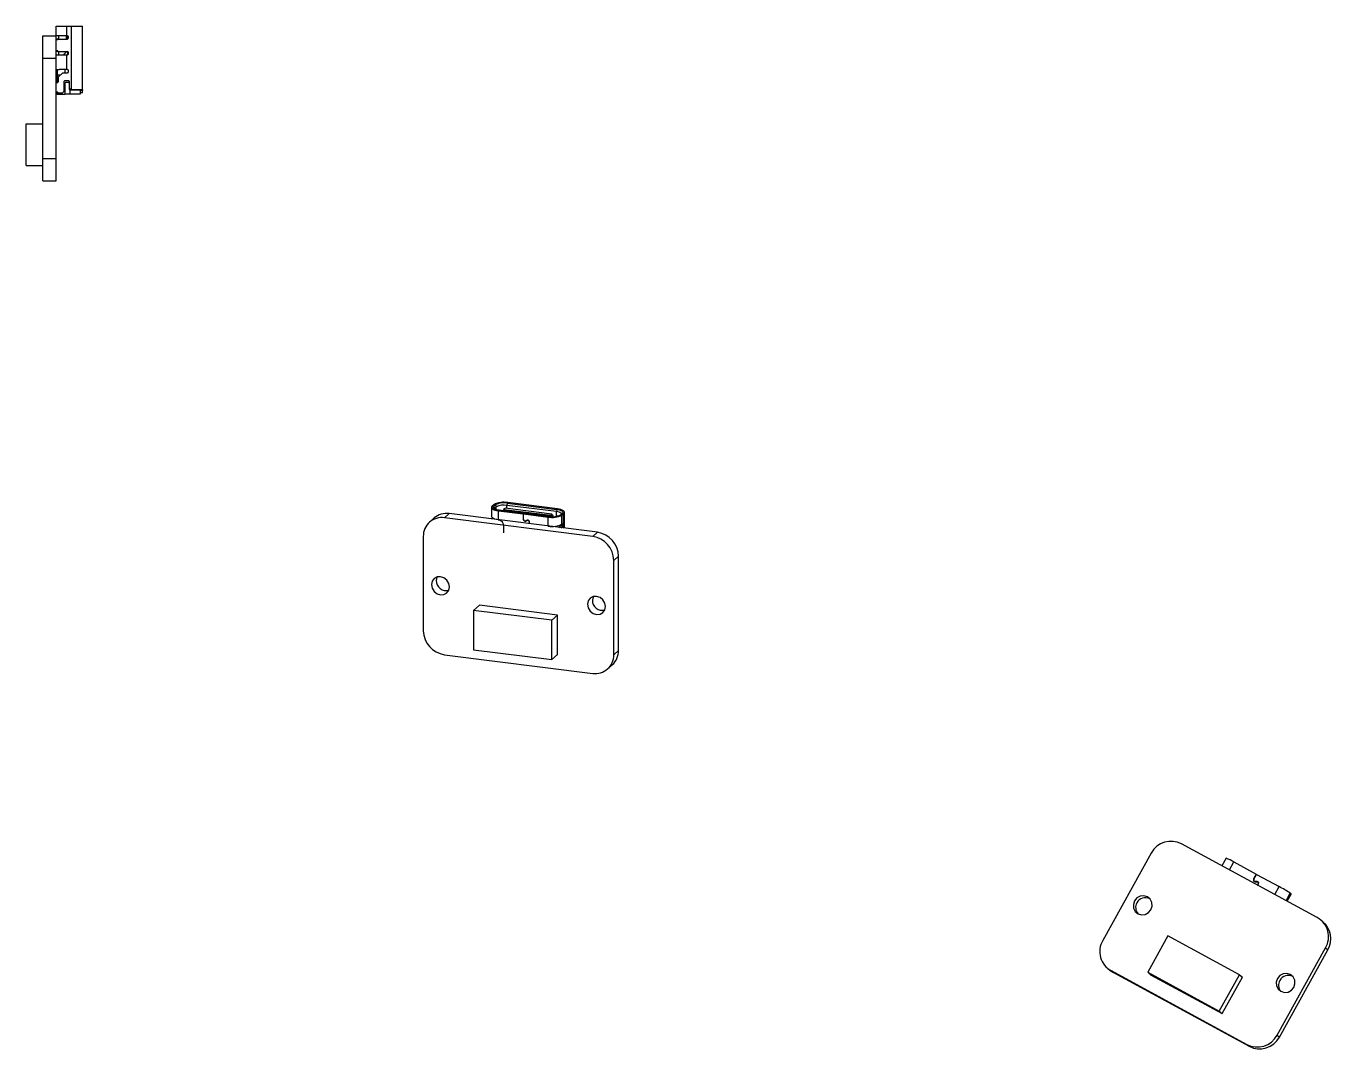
# Model space of a CAD drawing. Header units: millimetres. Extents: x 2210 to 4733, y 577 to 1929.
# Drawn here: x 2394.1 to 2550.5, y 1505.7 to 1628.3 of the extents above; entities that cross this region are included whole.
import ezdxf

# ---------------------------------------------------------------- set-up
doc = ezdxf.new("R2010")
doc.units = ezdxf.units.MM

msp = doc.modelspace()

# ---------------------------------------------------------------- linework, layer by layer
at = {"color": 5, "linetype": 'Continuous', "lineweight": 25}
for p, q in [((2397.723, 1627.129), (2397.723, 1628.279)), ((2397.723, 1628.279), (2399.023, 1628.279)), ((2399.023, 1627.129), (2399.023, 1628.279)), ((2399.023, 1628.279), (2399.583, 1628.279)), ((2399.583, 1620.659), (2399.583, 1628.279)), ((2399.583, 1628.279), (2400.883, 1628.279)), ((2400.883, 1620.659), (2400.883, 1628.279)), ((2397.723, 1624.429), (2397.723, 1627.129)), ((2397.923, 1626.729), (2397.723, 1626.729)), ((2397.923, 1626.629), (2397.723, 1626.629)), ((2399.023, 1627.129), (2397.724, 1627.129)), ((2397.923, 1626.729), (2399.073, 1626.729)), ((2397.923, 1626.629), (2397.923, 1626.729)), ((2398.023, 1627.127), (2398.023, 1626.729)), ((2398.953, 1626.729), (2398.953, 1627.129)), ((2399.003, 1627.129), (2399.003, 1626.825)), ((2399.003, 1626.825), (2399.213, 1626.825)), ((2399.003, 1626.729), (2399.003, 1626.825)), ((2399.073, 1627.129), (2399.023, 1627.129)), ((2399.223, 1626.879), (2399.223, 1626.979)), ((2397.923, 1625.329), (2397.723, 1625.329)), ((2397.923, 1625.229), (2397.723, 1625.229)), ((2397.724, 1624.829), (2399.023, 1624.829)), ((2397.923, 1625.229), (2397.923, 1625.329)), ((2397.923, 1625.229), (2399.073, 1625.229)), ((2398.023, 1625.229), (2398.023, 1624.83)), ((2398.703, 1624.829), (2398.703, 1624.951)), ((2398.703, 1624.951), (2398.706, 1624.951)), ((2398.706, 1624.829), (2398.706, 1624.951)), ((2398.953, 1625.157), (2398.953, 1625.229)), ((2399.003, 1625.199), (2399.003, 1625.229)), ((2399.023, 1623.079), (2399.023, 1624.829)), ((2399.073, 1624.829), (2399.023, 1624.829)), ((2399.103, 1625.226), (2399.103, 1624.832)), ((2399.223, 1624.979), (2399.223, 1625.079)), ((2397.723, 1623.079), (2397.853, 1623.079)), ((2397.853, 1623.079), (2398.076, 1623.079)), ((2397.853, 1623.079), (2397.853, 1622.379)), ((2399.023, 1623.079), (2398.076, 1623.079)), ((2398.774, 1623.079), (2398.774, 1622.679)), ((2399.073, 1623.079), (2399.023, 1623.079)), ((2397.723, 1622.669), (2397.853, 1622.669)), ((2397.723, 1622.529), (2397.853, 1622.529)), ((2397.853, 1622.429), (2397.723, 1622.429)), ((2397.723, 1621.629), (2397.723, 1621.95)), ((2397.778, 1621.629), (2397.723, 1621.629)), ((2397.723, 1621.604), (2397.753, 1621.604)), ((2397.923, 1621.579), (2397.723, 1621.579)), ((2397.853, 1621.704), (2397.753, 1621.604)), ((2397.753, 1621.604), (2397.753, 1621.579)), ((2398.223, 1622.379), (2397.853, 1622.379)), ((2397.853, 1622.379), (2397.853, 1621.579)), ((2397.923, 1621.479), (2397.923, 1621.579)), ((2398.023, 1621.579), (2397.923, 1621.579)), ((2398.523, 1622.679), (2398.023, 1622.179)), ((2398.023, 1621.579), (2398.023, 1622.179)), ((2398.523, 1622.679), (2399.073, 1622.679)), ((2398.633, 1621.629), (2398.733, 1621.729)), ((2398.633, 1621.629), (2398.633, 1620.429)), ((2399.233, 1621.729), (2398.733, 1621.729)), ((2398.763, 1621.429), (2398.863, 1621.529)), ((2399.173, 1621.529), (2398.863, 1621.529)), ((2399.273, 1621.429), (2399.173, 1621.529)), ((2399.223, 1622.829), (2399.223, 1622.929)), ((2399.233, 1621.729), (2399.333, 1621.629)), ((2399.333, 1620.859), (2399.333, 1621.629)), ((2397.923, 1621.479), (2397.723, 1621.479)), ((2397.923, 1620.379), (2397.723, 1620.379)), ((2397.923, 1620.279), (2397.723, 1620.279)), ((2397.853, 1620.129), (2397.723, 1620.129)), ((2397.853, 1620.279), (2397.853, 1620.109)), ((2397.853, 1620.109), (2398.763, 1620.109)), ((2397.923, 1620.279), (2397.923, 1620.379)), ((2397.923, 1620.279), (2398.483, 1620.279)), ((2398.483, 1620.279), (2398.633, 1620.429)), ((2398.763, 1621.429), (2398.763, 1620.109)), ((2399.353, 1620.109), (2398.763, 1620.109)), ((2399.273, 1621.429), (2399.273, 1620.709)), ((2399.353, 1620.629), (2399.273, 1620.709)), ((2399.333, 1620.859), (2399.533, 1620.659)), ((2399.353, 1620.629), (2399.353, 1620.839)), ((2399.353, 1620.629), (2399.353, 1620.109)), ((2400.583, 1620.109), (2399.353, 1620.109)), ((2400.583, 1620.609), (2399.373, 1620.609)), ((2399.583, 1620.659), (2399.533, 1620.659)), ((2400.883, 1620.659), (2399.583, 1620.659)), ((2400.553, 1620.609), (2400.553, 1620.659)), ((2400.583, 1620.659), (2400.583, 1620.609)), ((2400.583, 1620.609), (2400.583, 1620.659)), ((2400.583, 1620.609), (2400.583, 1620.109)), ((2400.883, 1620.559), (2400.583, 1620.559)), ((2400.883, 1620.279), (2400.583, 1620.279)), ((2400.883, 1620.659), (2400.883, 1620.559)), ((2400.883, 1620.279), (2400.883, 1620.559)), ((2449.897, 1570.592), (2449.897, 1569.508)), ((2450.179, 1570.92), (2449.981, 1570.745)), ((2450.168, 1570.722), (2450.366, 1570.896)), ((2450.168, 1570.722), (2450.262, 1570.474)), ((2450.262, 1570.474), (2450.219, 1570.425)), ((2450.46, 1570.649), (2450.262, 1570.474)), ((2450.262, 1570.399), (2450.262, 1570.474)), ((2450.366, 1570.896), (2450.46, 1570.649)), ((2450.46, 1570.32), (2450.46, 1570.649)), ((2450.738, 1570.187), (2453.684, 1569.815)), ((2450.738, 1569.101), (2450.738, 1570.187)), ((2453.755, 1569.878), (2450.809, 1570.249)), ((2451.317, 1570.24), (2451.295, 1570.188)), ((2451.317, 1570.24), (2451.389, 1570.361)), ((2456.995, 1569.525), (2451.317, 1570.24)), ((2451.387, 1570.405), (2451.32, 1570.245)), ((2451.387, 1570.405), (2451.44, 1570.452)), ((2451.387, 1570.405), (2451.434, 1570.4)), ((2451.389, 1570.361), (2451.434, 1570.4)), ((2451.389, 1570.361), (2456.993, 1569.655)), ((2451.44, 1570.452), (2451.487, 1570.446)), ((2451.487, 1570.446), (2451.531, 1570.485)), ((2457.134, 1569.779), (2451.531, 1570.485)), ((2451.784, 1571.11), (2451.749, 1570.843)), ((2457.68, 1570.096), (2451.749, 1570.843)), ((2451.749, 1570.458), (2451.749, 1570.843)), ((2451.784, 1571.11), (2457.715, 1570.362)), ((2457.786, 1570.425), (2451.855, 1571.172)), ((2457.715, 1570.362), (2457.68, 1570.096)), ((2457.68, 1569.528), (2457.68, 1570.096)), ((2458.626, 1568.109), (2458.626, 1570.019)), ((2449.896, 1569.208), (2449.999, 1569.299)), ((2450.073, 1569.29), (2449.999, 1569.299)), ((2450.177, 1569.173), (2450.228, 1569.219)), ((2450.46, 1569.137), (2450.46, 1569.151)), ((2453.755, 1569.878), (2453.684, 1569.815)), ((2453.684, 1569.815), (2453.684, 1569.196)), ((2453.722, 1569.228), (2453.684, 1569.196)), ((2453.792, 1569.873), (2453.722, 1569.811)), ((2453.722, 1569.811), (2456.668, 1569.439)), ((2453.722, 1569.191), (2453.722, 1569.811)), ((2453.761, 1569.845), (2453.755, 1569.878)), ((2456.739, 1569.502), (2453.792, 1569.873)), ((2454.171, 1569.069), (2454.002, 1568.992)), ((2454.123, 1569.047), (2454.021, 1568.957)), ((2454.021, 1568.957), (2454.189, 1569.034)), ((2454.246, 1569.084), (2454.189, 1569.034)), ((2454.448, 1568.905), (2454.414, 1568.875)), ((2454.414, 1568.875), (2454.414, 1568.639)), ((2454.451, 1568.635), (2454.451, 1568.87)), ((2456.668, 1568.355), (2456.668, 1569.439)), ((2456.702, 1568.351), (2456.715, 1568.35)), ((2456.993, 1569.655), (2457.037, 1569.694)), ((2456.995, 1569.525), (2456.993, 1569.655)), ((2457.03, 1569.556), (2456.995, 1569.525)), ((2457.004, 1569.523), (2456.995, 1569.525)), ((2457.039, 1569.555), (2457.004, 1569.523)), ((2457.004, 1569.5), (2457.039, 1569.531)), ((2457.004, 1569.5), (2457.004, 1569.523)), ((2457.004, 1569.5), (2457.011, 1569.48)), ((2457.03, 1569.556), (2457.039, 1569.555)), ((2457.037, 1569.694), (2457.118, 1569.478)), ((2457.084, 1569.688), (2457.037, 1569.694)), ((2457.039, 1569.555), (2457.039, 1569.531)), ((2457.084, 1569.688), (2457.137, 1569.735)), ((2457.163, 1569.478), (2457.084, 1569.688)), ((2457.09, 1569.74), (2457.134, 1569.779)), ((2457.137, 1569.735), (2457.09, 1569.74)), ((2457.134, 1569.779), (2457.207, 1569.712)), ((2457.137, 1569.735), (2457.233, 1569.48)), ((2457.207, 1569.712), (2457.293, 1569.482)), ((2457.68, 1568.228), (2457.68, 1568.368)), ((2458.134, 1568.469), (2458.134, 1568.486)), ((2458.134, 1568.469), (2458.415, 1568.434)), ((2458.355, 1569.89), (2458.157, 1569.715)), ((2458.415, 1568.528), (2458.26, 1568.548)), ((2458.344, 1569.692), (2458.542, 1569.866)), ((2458.344, 1568.607), (2458.344, 1569.692)), ((2458.362, 1568.623), (2458.344, 1568.607)), ((2458.415, 1568.434), (2458.415, 1568.528)), ((2458.542, 1568.119), (2458.542, 1569.866)), ((2451.393, 1567.559), (2451.393, 1568.313)), ((2456.827, 1568.335), (2456.827, 1568.339)), ((2456.845, 1568.333), (2456.845, 1568.338)), ((2457.026, 1568.31), (2457.035, 1568.328)), ((2457.183, 1568.314), (2457.159, 1568.293)), ((2457.184, 1568.328), (2457.183, 1568.314)), ((2457.183, 1568.29), (2457.183, 1568.314)), ((2457.216, 1568.286), (2457.216, 1568.328)), ((2457.978, 1568.19), (2458.081, 1568.281)), ((2458.362, 1568.246), (2458.081, 1568.281)), ((2458.259, 1568.155), (2458.362, 1568.246)), ((2537.941, 1528.546), (2537.437, 1527.638)), ((2538.322, 1527.157), (2538.847, 1528.102)), ((2538.847, 1528.102), (2541.544, 1526.637)), ((2541.544, 1526.637), (2541.225, 1526.063)), ((2541.26, 1526.044), (2541.579, 1526.619)), ((2541.575, 1526.612), (2541.544, 1526.637)), ((2541.579, 1526.619), (2544.276, 1525.153)), ((2541.256, 1526.038), (2541.225, 1526.063)), ((2541.304, 1525.796), (2541.358, 1525.753)), ((2541.637, 1525.76), (2541.432, 1525.753)), ((2541.479, 1525.715), (2541.432, 1525.753)), ((2541.433, 1525.714), (2541.637, 1525.721)), ((2541.69, 1525.717), (2541.637, 1525.76)), ((2541.69, 1525.717), (2541.679, 1525.717)), ((2541.775, 1525.488), (2541.687, 1525.329)), ((2541.721, 1525.311), (2541.81, 1525.47)), ((2541.793, 1525.643), (2541.74, 1525.687)), ((2541.806, 1525.463), (2541.775, 1525.488)), ((2543.751, 1524.208), (2544.276, 1525.153)), ((2545.121, 1523.464), (2545.619, 1524.361)), ((2545.231, 1523.404), (2545.718, 1524.28)), ((2545.261, 1523.388), (2545.742, 1524.253)), ((2545.619, 1524.361), (2545.718, 1524.28))]:
    msp.add_line(p, q, dxfattribs=at)
at = {"color": 7, "linetype": 'Continuous', "lineweight": 25}
for p, q in [((2396.123, 1627.129), (2397.723, 1627.129)), ((2396.123, 1624.429), (2396.123, 1627.129)), ((2396.123, 1624.429), (2397.723, 1624.429)), ((2396.123, 1612.429), (2396.123, 1624.429)), ((2397.723, 1612.429), (2397.723, 1624.429)), ((2396.123, 1612.429), (2397.723, 1612.429)), ((2396.123, 1609.729), (2396.123, 1612.429)), ((2397.723, 1609.729), (2397.723, 1612.429)), ((2396.123, 1609.729), (2397.723, 1609.729)), ((2443.031, 1569.328), (2442.465, 1568.829)), ((2444.251, 1569.35), (2444.817, 1569.848)), ((2462.024, 1567.11), (2444.251, 1569.35)), ((2462.59, 1567.609), (2444.817, 1569.848)), ((2441.725, 1567.122), (2441.725, 1555.808)), ((2462.024, 1567.11), (2462.59, 1567.609)), ((2464.549, 1564.247), (2465.115, 1564.745)), ((2464.549, 1552.933), (2464.549, 1564.247)), ((2465.115, 1553.432), (2465.115, 1564.745)), ((2444.251, 1552.945), (2462.024, 1550.705)), ((2464.549, 1552.933), (2465.115, 1553.432)), ((2463.81, 1551.226), (2464.375, 1551.725)), ((2548.854, 1521.436), (2532.586, 1530.273)), ((2528.964, 1529.171), (2523.141, 1518.69)), ((2549.533, 1520.94), (2549.249, 1521.171)), ((2544.032, 1507.341), (2549.855, 1517.822)), ((2544.316, 1507.11), (2550.139, 1517.591)), ((2549.855, 1517.822), (2550.139, 1517.591)), ((2523.747, 1515.341), (2524.03, 1515.11)), ((2524.03, 1515.11), (2524.426, 1514.845)), ((2524.142, 1515.076), (2540.41, 1506.239)), ((2524.142, 1515.076), (2524.426, 1514.845)), ((2524.426, 1514.845), (2540.694, 1506.008)), ((2540.41, 1506.239), (2540.694, 1506.008)), ((2544.032, 1507.341), (2544.316, 1507.11))]:
    msp.add_line(p, q, dxfattribs=at)
at = {"color": 1, "linetype": 'Continuous', "lineweight": 25}
for p, q in [((2394.123, 1611.57), (2394.123, 1616.57)), ((2394.123, 1616.57), (2396.123, 1616.57)), ((2394.123, 1611.57), (2396.123, 1611.57)), ((2447.753, 1558.24), (2448.46, 1558.864)), ((2457.107, 1557.062), (2447.753, 1558.24)), ((2447.753, 1558.24), (2447.753, 1553.526)), ((2457.814, 1557.685), (2448.46, 1558.864)), ((2457.107, 1557.062), (2457.814, 1557.685)), ((2457.814, 1552.971), (2457.814, 1557.685)), ((2457.107, 1552.348), (2457.107, 1557.062)), ((2447.753, 1553.526), (2457.107, 1552.348)), ((2457.107, 1552.348), (2457.814, 1552.971)), ((2530.96, 1519.247), (2528.534, 1514.88)), ((2539.522, 1514.596), (2530.96, 1519.247)), ((2528.534, 1514.88), (2537.096, 1510.229)), ((2528.534, 1514.88), (2528.888, 1514.591)), ((2528.888, 1514.591), (2537.451, 1509.94)), ((2537.096, 1510.229), (2539.522, 1514.596)), ((2537.451, 1509.94), (2539.877, 1514.307)), ((2539.522, 1514.596), (2539.877, 1514.307)), ((2537.096, 1510.229), (2537.451, 1509.94))]:
    msp.add_line(p, q, dxfattribs=at)
at = {"color": 5, "linetype": 'Continuous', "lineweight": 25, "flags": 128}
for points in [[(2449.981, 1570.745), (2449.915, 1570.663), (2449.898, 1570.578), (2449.931, 1570.494), (2450.013, 1570.414), (2450.14, 1570.34), (2450.307, 1570.276), (2450.509, 1570.224), (2450.738, 1570.187)], [(2450.809, 1570.249), (2450.615, 1570.281), (2450.444, 1570.325), (2450.302, 1570.379), (2450.195, 1570.441), (2450.126, 1570.509), (2450.098, 1570.581), (2450.112, 1570.652), (2450.168, 1570.722)], [(2457.715, 1570.362), (2457.908, 1570.331), (2458.079, 1570.287), (2458.221, 1570.233), (2458.329, 1570.17), (2458.398, 1570.102), (2458.425, 1570.031), (2458.411, 1569.959), (2458.355, 1569.89)], [(2458.542, 1569.866), (2458.608, 1569.948), (2458.625, 1570.033), (2458.592, 1570.117), (2458.511, 1570.198), (2458.384, 1570.271), (2458.216, 1570.335), (2458.014, 1570.387), (2457.786, 1570.425)], [(2450.691, 1569.109), (2450.473, 1569.148), (2450.28, 1569.201), (2450.122, 1569.264), (2450.002, 1569.337), (2449.927, 1569.416), (2449.898, 1569.498), (2449.897, 1569.508)], [(2449.999, 1569.299), (2450.009, 1569.311), (2450.018, 1569.325)], [(2458.362, 1568.623), (2458.372, 1568.629), (2458.382, 1568.63), (2458.391, 1568.625), (2458.399, 1568.615), (2458.406, 1568.599), (2458.411, 1568.579), (2458.414, 1568.555), (2458.415, 1568.528)], [(2457.085, 1568.303), (2457.088, 1568.322), (2457.089, 1568.327)], [(2457.132, 1568.297), (2457.135, 1568.313), (2457.138, 1568.327)], [(2545.718, 1524.28), (2545.742, 1524.255), (2545.742, 1524.253)]]:
    msp.add_lwpolyline(points, dxfattribs=at)
at = {"color": 7, "linetype": 'Continuous', "lineweight": 25, "flags": 128}
for points in [[(2442.708, 1561.342), (2442.789, 1560.916), (2443.023, 1560.535), (2443.372, 1560.256), (2443.783, 1560.122), (2444.195, 1560.152), (2444.544, 1560.344), (2444.777, 1560.666), (2444.859, 1561.07), (2444.777, 1561.496), (2444.544, 1561.877), (2444.195, 1562.156), (2443.783, 1562.29), (2443.372, 1562.26), (2443.023, 1562.069), (2442.789, 1561.746), (2442.708, 1561.342)], [(2443.36, 1562.256), (2443.355, 1562.245), (2443.273, 1561.84)], [(2461.416, 1558.985), (2461.498, 1558.559), (2461.731, 1558.178), (2462.08, 1557.899), (2462.492, 1557.765), (2462.903, 1557.795), (2463.252, 1557.986), (2463.485, 1558.309), (2463.567, 1558.713), (2463.485, 1559.139), (2463.252, 1559.52), (2462.903, 1559.799), (2462.492, 1559.933), (2462.08, 1559.903), (2461.731, 1559.711), (2461.498, 1559.389), (2461.416, 1558.985)], [(2462.068, 1559.899), (2462.063, 1559.888), (2461.981, 1559.483)], [(2526.951, 1523.442), (2526.813, 1523.017), (2526.845, 1522.575), (2527.043, 1522.184), (2527.378, 1521.903), (2527.797, 1521.774), (2528.238, 1521.819), (2528.632, 1522.028), (2528.921, 1522.372), (2529.059, 1522.797), (2529.027, 1523.239), (2528.828, 1523.63), (2528.494, 1523.911), (2528.075, 1524.04), (2527.634, 1523.995), (2527.24, 1523.785), (2526.951, 1523.442)], [(2544.076, 1514.14), (2543.937, 1513.715), (2543.969, 1513.273), (2544.168, 1512.882), (2544.502, 1512.601), (2544.921, 1512.472), (2545.362, 1512.517), (2545.756, 1512.726), (2546.045, 1513.07), (2546.183, 1513.495), (2546.151, 1513.937), (2545.953, 1514.328), (2545.618, 1514.609), (2545.199, 1514.738), (2544.759, 1514.693), (2544.364, 1514.484), (2544.076, 1514.14)]]:
    msp.add_lwpolyline(points, dxfattribs=at)
at = {"color": 5, "linetype": 'Continuous', "lineweight": 25}
for centre, radius, start, end in [((2399.073, 1626.979), 0.15, 0, 90), ((2399.073, 1626.879), 0.15, 270, 0), ((2399.073, 1625.079), 0.15, 0, 90), ((2399.073, 1624.979), 0.15, 270, 0), ((2399.073, 1622.929), 0.15, 0, 90), ((2397.973, 1621.95), 0.25, 118.69748, 180), ((2399.073, 1622.829), 0.15, 270, 0), ((2451.377, 1568.658), 2.559, 79.22613, 117.8883), ((2451.379, 1568.982), 2.166, 79.22613, 117.8883), ((2451.381, 1568.909), 1.969, 79.22613, 117.8883), ((2457.702, 1569.233), 0.863, 45.43688, 91.49519), ((2450.572, 1568.297), 0.821, 1.12978, 78.31801), ((2453.936, 1569.194), 0.251, 179.56821, 289.84224), ((2453.931, 1569.189), 0.21, 179.56821, 289.84224), ((2454.242, 1568.872), 0.21, 359.56821, 109.84224), ((2454.246, 1568.876), 0.168, 359.56821, 109.84224), ((2457.147, 1571.954), 2.559, 259.22613, 297.8883), ((2457.157, 1570.831), 2.52, 259.8991, 298.08689), ((2457.144, 1571.629), 2.166, 259.22613, 297.8883), ((2457.839, 1568.451), 0.295, 324.93094, 3.59311), ((2458.12, 1568.416), 0.295, 324.93094, 3.59311), ((2535.596, 1522.609), 6.383, 59.37989, 68.44401), ((2541.426, 1525.946), 0.232, 149.7815, 271.66126), ((2541.427, 1525.947), 0.193, 149.7815, 271.66126), ((2541.479, 1525.9), 0.231, 188.1071, 222.04903), ((2541.478, 1525.901), 0.191, 230.86698, 258.20222), ((2541.642, 1525.567), 0.193, 329.7815, 91.66126), ((2541.642, 1525.566), 0.155, 329.7815, 91.66126), ((2541.697, 1525.525), 0.192, 61.27448, 92.10202), ((2541.696, 1525.525), 0.152, 25.45726, 50.79446), ((2537.313, 1511.813), 15.048, 56.49645, 62.4381)]:
    msp.add_arc(centre, radius, start, end, dxfattribs=at)
at = {"color": 7, "linetype": 'Continuous', "lineweight": 25}
for centre, radius, start, end in [((2443.922, 1567.177), 2.198, 81.39863, 181.42061), ((2444.497, 1567.621), 2.251, 81.84159, 130.66121), ((2461.601, 1564.192), 2.949, 1.05871, 81.76054), ((2462.167, 1564.691), 2.949, 1.05871, 81.76054), ((2444.477, 1561.821), 1.203, 179.09396, 284.22168), ((2463.185, 1559.464), 1.203, 179.09396, 284.22168), ((2444.674, 1555.863), 2.949, 181.05871, 261.76054), ((2462.353, 1552.878), 2.198, 261.39863, 1.42061), ((2462.865, 1553.393), 2.251, 312.15804, 0.97766), ((2531.333, 1527.887), 2.695, 62.30264, 151.55402), ((2528.217, 1522.651), 1.13, 150.29416, 220.79691), ((2528.243, 1522.668), 1.145, 61.17602, 151.70127), ((2547.57, 1519.135), 2.635, 330.13192, 60.84863), ((2547.844, 1518.905), 2.645, 330.21215, 50.30425), ((2525.426, 1517.377), 2.635, 150.13192, 240.84863), ((2545.341, 1513.349), 1.13, 150.29416, 220.79691), ((2545.367, 1513.366), 1.145, 61.17602, 151.70127), ((2541.663, 1508.625), 2.695, 242.30264, 331.55402), ((2541.946, 1508.394), 2.695, 242.30264, 331.55402)]:
    msp.add_arc(centre, radius, start, end, dxfattribs=at)
at = {"color": 5, "linetype": 'Continuous', "lineweight": 25}
for points, knots in [([(2399.003, 1625.199), (2398.962, 1625.165), (2398.882, 1625.098), (2398.789, 1625.02), (2398.728, 1624.969), (2398.713, 1624.957), (2398.706, 1624.951)], [0, 0, 0, 0, 0.3020612, 0.5961232, 0.808235, 1, 1, 1, 1]), ([(2399.373, 1620.609), (2399.369, 1620.612), (2399.363, 1620.619), (2399.356, 1620.626), (2399.353, 1620.629)], [0, 0, 0, 0, 0.55999449, 1, 1, 1, 1]), ([(2450.691, 1569.109), (2450.7, 1569.107), (2450.715, 1569.105), (2450.731, 1569.102), (2450.738, 1569.101)], [0, 0, 0, 0, 0.56, 1, 1, 1, 1])]:
    msp.add_open_spline(points, degree=3, knots=knots, dxfattribs=at)

doc.saveas('drawing.dxf')
